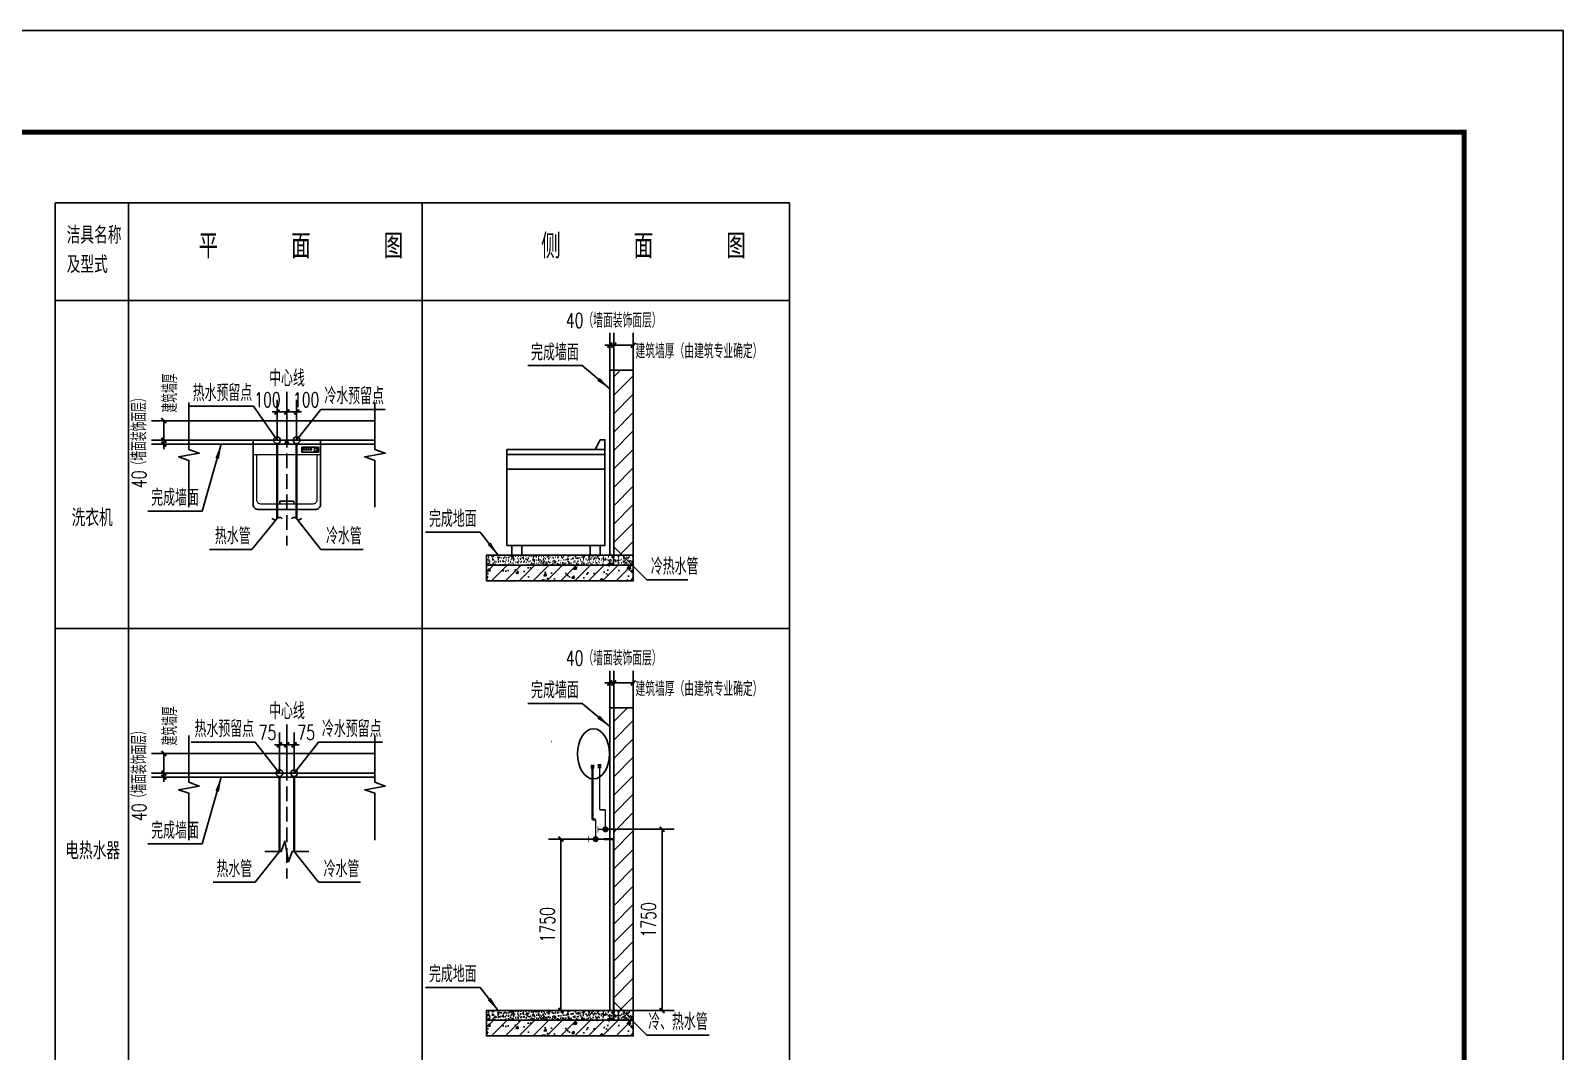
# Model space of a CAD drawing. Header units: millimetres. Extents: x 38494 to 103938, y -249777 to -227577.
# Drawn here: x 50560 to 69094, y -239922 to -227577 of the extents above; entities that cross this region are included whole.
import ezdxf

# ---------------------------------------------------------------- set-up
doc = ezdxf.new("R2010")
doc.units = ezdxf.units.MM
doc.header["$LTSCALE"] = 600
for name, pattern in [('CENTER2', [1.125, 0.75, -0.125, 0.125, -0.125]), ('CONTINOUS', [0]), ('DASH', [0.35, 0.25, -0.1])]:
    doc.linetypes.add(name, pattern=pattern)
for name, color, linetype in [('EQUIP_给水', 7, 'Continuous'), ('PIPE-热给水', 6, 'Continuous'), ('PIPE-给水', 3, 'Continuous'), ('TEXT', 7, 'Continuous'), ('TWT_DIM', 3, 'Continuous'), ('TWT_LEAD', 3, 'Continuous'), ('TWT_SYMB', 3, 'Continuous'), ('TWT_TEXT', 7, 'Continuous'), ('冷凝水', 4, 'Continuous'), ('散水', 150, 'Continuous'), ('详-保温', 8, 'Continuous')]:
    doc.layers.add(name, color=color, linetype=linetype)
doc.styles.add('_TCH_DIM', font='SIMPLEX', dxfattribs={"bigfont": 'GBCBIG'})
doc.styles.add('_TCH_DIM_T3', font='SIMPLEX', dxfattribs={"width": 0.705882, "bigfont": 'GBCBIG'})
doc.styles.add('_TWT_PIPEDN', font='SIMPLEX', dxfattribs={"width": 0.8, "height": 3.5, "bigfont": 'HZTXT'})
doc.styles.add('gbenor+gbcbig', font='gbenor.shx', dxfattribs={"bigfont": 'gbcbig.shx'})
doc.styles.add('HZ', font='txt', dxfattribs={"bigfont": 'hztxt'})
doc.dimstyles.new('_TWT_ARCH&&50', dxfattribs={"dimtxt": 148.75, "dimasz": 50, "dimexe": 125, "dimexo": 0, "dimgap": 63.125, "dimtad": 1, "dimdec": 0, "dimzin": 0, "dimdsep": 46, "dimtxsty": '_TCH_DIM_T3', "dimblk": 'ARCHTICK', "dimcen": 0.09, "dimclrt": 7, "dimazin": 2, "dimtfac": 1, "dimtdec": 0, "dimtix": 1, "dimtmove": 2, "dimatfit": 3, "dimfxl": 50, "dimtolj": 1, "dimtzin": 0, "dimarcsym": 0})

# ---------------------------------------------------------------- blocks, each defined once
blk = doc.blocks.new('A$C04315830')
at = {"linetype": 'CONTINOUS', "lineweight": 13, "ltscale": 0.5}
blk.add_line((-341, -145), (342, -145), dxfattribs=at)
at = {"linetype": 'CONTINOUS', "ltscale": 0.5}
blk.add_lwpolyline([(295, -706), (-295, -706, -0.414214), (-345, -656), (-345, 0), (345, 0), (345, -656, -0.414214)], format="xyb", close=True, dxfattribs=at)
at = {"linetype": 'CONTINOUS', "lineweight": 13, "ltscale": 0.5}
blk.add_lwpolyline([(307, -145), (307, -611, -0.414214), (267, -651), (-267, -651, -0.414214), (-307, -611), (-307, -145)], format="xyb", dxfattribs=at)
at = {"linetype": 'CONTINOUS'}
for points in [[(323, -72), (152, -72), (152, -120), (323, -120)], [(163, -86), (177, -86), (177, -99), (163, -99)], [(189, -86), (202, -86), (202, -99), (189, -99)], [(213, -86), (227, -86), (227, -99), (213, -99)], [(239, -86), (253, -86), (253, -99), (239, -99)], [(281, -110), (309, -110), (309, -80), (281, -80)]]:
    blk.add_lwpolyline(points, close=True, dxfattribs=at)
blk.add_lwpolyline([(-71, -651), (-71, -623), (0, -623), (71, -623), (71, -651)], dxfattribs=at)
blk.add_circle((0, -25), 16, dxfattribs=at)
blk = doc.blocks.new('$ATTACHMENT$00000125')
for points, const_width in [([(170, 0), (170, 400)], 30), ([(0, 0), (320, 0)], 30), ([(320, -65), (320, 65)], 15)]:
    blk.add_lwpolyline(points, dxfattribs=dict(const_width=const_width))
at = {"const_width": 62.5}
blk.add_lwpolyline([(139, 0, -1), (201, 0, -1)], format="xyb", close=True, dxfattribs=at)
at = {"style": 'HZ', "width": 0.7, "flags": 1}
for tag in ['UNIT', 'SPEC', 'WHAT']:
    blk.add_attdef(tag, (0, 0), '', height=0.001, dxfattribs=at)
blk = doc.blocks.new('$TwtSys$00000132')
at = {"elevation": 0}
blk.add_lwpolyline([(7, -101, -0.575183), (0, 0, 0.604745), (-11, 101, 16.924828)], format="xyb", dxfattribs=at)
blk = doc.blocks.new('_ArchTick')
at = {"color": 0, "linetype": 'ByBlock', "const_width": 0.4}
blk.add_lwpolyline([(-0.5, -0.5), (0.5, 0.5)], dxfattribs=at)
blk = doc.blocks.new('*D58')
at = {"layer": 'Defpoints', "color": 0, "transparency": 16777216}
for p in [(1013566, 445772), (1013822, 445772), (1013822, 445732)]:
    blk.add_point(p, dxfattribs=at)
at = {"layer": 'TWT_DIM', "color": 0, "lineweight": -2, "transparency": 16777216}
for p, q in [((1013566, 445772), (1013566, 445822)), ((1013822, 445772), (1013441, 445772)), ((1013822, 445732), (1013441, 445732)), ((1013566, 445732), (1013566, 445772)), ((1013566, 445732), (1013566, 445682))]:
    blk.add_line(p, q, dxfattribs=at)
at = {"layer": 'TWT_DIM', "color": 0, "lineweight": -2, "transparency": 16777216, "xscale": 50, "yscale": 50, "zscale": 50}
for p, rotation in [((1013566, 445772), 270), ((1013566, 445732), 90)]:
    blk.add_blockref('_ArchTick', p, dxfattribs=dict(at, rotation=rotation))
at = {"layer": 'TWT_DIM', "color": 7, "transparency": 16777216, "insert": (1013314, 445772), "char_height": 148.75, "attachment_point": 5, "rotation": 90, "style": '_TCH_DIM_T3'}
blk.add_mtext('\\A1;40（墙面装饰面层）', dxfattribs=at)
blk = doc.blocks.new('*D59')
at = {"layer": 'Defpoints', "color": 0, "transparency": 16777216}
for p in [(1013566, 445972), (1013822, 445972), (1013822, 445772)]:
    blk.add_point(p, dxfattribs=at)
at = {"layer": 'TWT_DIM', "color": 0, "lineweight": -2, "transparency": 16777216}
for p, q in [((1013822, 445972), (1013441, 445972)), ((1013566, 445772), (1013566, 445972)), ((1013822, 445772), (1013441, 445772))]:
    blk.add_line(p, q, dxfattribs=at)
at = {"layer": 'TWT_DIM', "color": 0, "lineweight": -2, "transparency": 16777216, "xscale": 50, "yscale": 50, "zscale": 50}
for p, rotation in [((1013566, 445972), 90), ((1013566, 445772), 270)]:
    blk.add_blockref('_ArchTick', p, dxfattribs=dict(at, rotation=rotation))
at = {"layer": 'TWT_DIM', "color": 7, "transparency": 16777216, "insert": (1013628, 446255), "char_height": 148.8, "attachment_point": 5, "rotation": 90, "style": '_TCH_DIM_T3'}
blk.add_mtext('\\A1;建筑墙厚', dxfattribs=at)
blk = doc.blocks.new('*D60')
at = {"layer": 'Defpoints', "color": 0, "transparency": 16777216}
for p in [(1014922, 446061), (1014822, 445772), (1014922, 445772)]:
    blk.add_point(p, dxfattribs=at)
at = {"layer": 'TWT_DIM', "color": 0, "lineweight": -2, "transparency": 16777216}
for p, q in [((1014822, 445772), (1014822, 446186)), ((1014922, 445772), (1014922, 446186)), ((1014822, 446061), (1014772, 446061)), ((1014822, 446061), (1014922, 446061)), ((1014922, 446061), (1014972, 446061))]:
    blk.add_line(p, q, dxfattribs=at)
at = {"layer": 'TWT_DIM', "color": 0, "lineweight": -2, "transparency": 16777216, "xscale": 50, "yscale": 50, "zscale": 50}
blk.add_blockref('_ArchTick', (1014822, 446061), dxfattribs=at)
at = {"layer": 'TWT_DIM', "color": 0, "lineweight": -2, "transparency": 16777216, "xscale": 50, "yscale": 50, "zscale": 50, "rotation": 180}
blk.add_blockref('_ArchTick', (1014922, 446061), dxfattribs=at)
at = {"layer": 'TWT_DIM', "color": 7, "transparency": 16777216, "insert": (1015019, 446186), "char_height": 148.8, "attachment_point": 5, "style": '_TCH_DIM_T3'}
blk.add_mtext('\\A1;100', dxfattribs=at)
blk = doc.blocks.new('*D61')
at = {"layer": 'Defpoints', "color": 0, "transparency": 16777216}
for p in [(1018160, 446743), (1018120, 446487), (1018160, 446487)]:
    blk.add_point(p, dxfattribs=at)
at = {"layer": 'TWT_DIM', "color": 0, "lineweight": -2, "transparency": 16777216}
for p, q in [((1018120, 446487), (1018120, 446868)), ((1018160, 446487), (1018160, 446868)), ((1018120, 446743), (1018070, 446743)), ((1018120, 446743), (1018160, 446743)), ((1018160, 446743), (1018210, 446743))]:
    blk.add_line(p, q, dxfattribs=at)
at = {"layer": 'TWT_DIM', "color": 0, "lineweight": -2, "transparency": 16777216, "xscale": 50, "yscale": 50, "zscale": 50}
blk.add_blockref('_ArchTick', (1018120, 446743), dxfattribs=at)
at = {"layer": 'TWT_DIM', "color": 0, "lineweight": -2, "transparency": 16777216, "xscale": 50, "yscale": 50, "zscale": 50, "rotation": 180}
blk.add_blockref('_ArchTick', (1018160, 446743), dxfattribs=at)
at = {"layer": 'TWT_DIM', "color": 7, "transparency": 16777216, "insert": (1018160, 446995), "char_height": 148.75, "attachment_point": 5, "style": '_TCH_DIM_T3'}
blk.add_mtext('\\A1;40（墙面装饰面层）', dxfattribs=at)
blk = doc.blocks.new('*D62')
at = {"layer": 'Defpoints', "color": 0, "transparency": 16777216}
for p in [(1018360, 446743), (1018160, 446487), (1018360, 446487)]:
    blk.add_point(p, dxfattribs=at)
at = {"layer": 'TWT_DIM', "color": 0, "lineweight": -2, "transparency": 16777216}
for p, q in [((1018160, 446487), (1018160, 446868)), ((1018360, 446487), (1018360, 446868)), ((1018160, 446743), (1018360, 446743))]:
    blk.add_line(p, q, dxfattribs=at)
at = {"layer": 'TWT_DIM', "color": 0, "lineweight": -2, "transparency": 16777216, "xscale": 50, "yscale": 50, "zscale": 50, "rotation": 180}
blk.add_blockref('_ArchTick', (1018160, 446743), dxfattribs=at)
at = {"layer": 'TWT_DIM', "color": 0, "lineweight": -2, "transparency": 16777216, "xscale": 50, "yscale": 50, "zscale": 50}
blk.add_blockref('_ArchTick', (1018360, 446743), dxfattribs=at)
at = {"layer": 'TWT_DIM', "color": 7, "transparency": 16777216, "insert": (1019031, 446681), "char_height": 148.75, "attachment_point": 5, "style": '_TCH_DIM_T3'}
blk.add_mtext('\\A1;建筑墙厚（由建筑专业确定）', dxfattribs=at)
blk = doc.blocks.new('*D64')
at = {"layer": 'Defpoints', "color": 0, "transparency": 16777216}
for p in [(1013566, 442372), (1013822, 442372), (1013822, 442332)]:
    blk.add_point(p, dxfattribs=at)
at = {"layer": 'TWT_DIM', "color": 0, "lineweight": -2, "transparency": 16777216}
for p, q in [((1013822, 442372), (1013441, 442372)), ((1013566, 442372), (1013566, 442422)), ((1013566, 442332), (1013566, 442372)), ((1013822, 442332), (1013441, 442332)), ((1013566, 442332), (1013566, 442282))]:
    blk.add_line(p, q, dxfattribs=at)
at = {"layer": 'TWT_DIM', "color": 0, "lineweight": -2, "transparency": 16777216, "xscale": 50, "yscale": 50, "zscale": 50}
for p, rotation in [((1013566, 442372), 270), ((1013566, 442332), 90)]:
    blk.add_blockref('_ArchTick', p, dxfattribs=dict(at, rotation=rotation))
at = {"layer": 'TWT_DIM', "color": 7, "transparency": 16777216, "insert": (1013314, 442372), "char_height": 148.75, "attachment_point": 5, "rotation": 90, "style": '_TCH_DIM_T3'}
blk.add_mtext('\\A1;40（墙面装饰面层）', dxfattribs=at)
blk = doc.blocks.new('*D65')
at = {"layer": 'Defpoints', "color": 0, "transparency": 16777216}
for p in [(1013566, 442572), (1013822, 442572), (1013822, 442372)]:
    blk.add_point(p, dxfattribs=at)
at = {"layer": 'TWT_DIM', "color": 0, "lineweight": -2, "transparency": 16777216}
for p, q in [((1013822, 442572), (1013441, 442572)), ((1013566, 442372), (1013566, 442572)), ((1013822, 442372), (1013441, 442372))]:
    blk.add_line(p, q, dxfattribs=at)
at = {"layer": 'TWT_DIM', "color": 0, "lineweight": -2, "transparency": 16777216, "xscale": 50, "yscale": 50, "zscale": 50}
for p, rotation in [((1013566, 442572), 90), ((1013566, 442372), 270)]:
    blk.add_blockref('_ArchTick', p, dxfattribs=dict(at, rotation=rotation))
at = {"layer": 'TWT_DIM', "color": 7, "transparency": 16777216, "insert": (1013628, 442855), "char_height": 148.8, "attachment_point": 5, "rotation": 90, "style": '_TCH_DIM_T3'}
blk.add_mtext('\\A1;建筑墙厚', dxfattribs=at)
blk = doc.blocks.new('*D66')
at = {"layer": 'Defpoints', "color": 0, "transparency": 16777216}
for p in [(1014897, 442661), (1014822, 442372), (1014897, 442372)]:
    blk.add_point(p, dxfattribs=at)
at = {"layer": 'TWT_DIM', "color": 0, "lineweight": -2, "transparency": 16777216}
for p, q in [((1014822, 442372), (1014822, 442786)), ((1014897, 442372), (1014897, 442786)), ((1014822, 442661), (1014772, 442661)), ((1014822, 442661), (1014897, 442661)), ((1014897, 442661), (1014947, 442661))]:
    blk.add_line(p, q, dxfattribs=at)
at = {"layer": 'TWT_DIM', "color": 0, "lineweight": -2, "transparency": 16777216, "xscale": 50, "yscale": 50, "zscale": 50}
blk.add_blockref('_ArchTick', (1014822, 442661), dxfattribs=at)
at = {"layer": 'TWT_DIM', "color": 0, "lineweight": -2, "transparency": 16777216, "xscale": 50, "yscale": 50, "zscale": 50, "rotation": 180}
blk.add_blockref('_ArchTick', (1014897, 442661), dxfattribs=at)
at = {"layer": 'TWT_DIM', "color": 7, "transparency": 16777216, "insert": (1015019, 442786), "char_height": 148.8, "attachment_point": 5, "style": '_TCH_DIM_T3'}
blk.add_mtext('\\A1;75', dxfattribs=at)
blk = doc.blocks.new('*D67')
at = {"layer": 'Defpoints', "color": 0, "transparency": 16777216}
for p in [(1014822, 442661), (1014747, 442372), (1014822, 442372)]:
    blk.add_point(p, dxfattribs=at)
at = {"layer": 'TWT_DIM', "color": 0, "lineweight": -2, "transparency": 16777216}
for p, q in [((1014747, 442372), (1014747, 442786)), ((1014822, 442372), (1014822, 442786)), ((1014747, 442661), (1014697, 442661)), ((1014747, 442661), (1014822, 442661)), ((1014822, 442661), (1014872, 442661))]:
    blk.add_line(p, q, dxfattribs=at)
at = {"layer": 'TWT_DIM', "color": 0, "lineweight": -2, "transparency": 16777216, "xscale": 50, "yscale": 50, "zscale": 50}
blk.add_blockref('_ArchTick', (1014747, 442661), dxfattribs=at)
at = {"layer": 'TWT_DIM', "color": 0, "lineweight": -2, "transparency": 16777216, "xscale": 50, "yscale": 50, "zscale": 50, "rotation": 180}
blk.add_blockref('_ArchTick', (1014822, 442661), dxfattribs=at)
at = {"layer": 'TWT_DIM', "color": 7, "transparency": 16777216, "insert": (1014624, 442786), "char_height": 148.8, "attachment_point": 5, "style": '_TCH_DIM_T3'}
blk.add_mtext('\\A1;75', dxfattribs=at)
blk = doc.blocks.new('*D68')
at = {"layer": 'Defpoints', "color": 0, "transparency": 16777216}
for p in [(1018160, 443293), (1018120, 443037), (1018160, 443037)]:
    blk.add_point(p, dxfattribs=at)
at = {"layer": 'TWT_DIM', "color": 0, "lineweight": -2, "transparency": 16777216}
for p, q in [((1018120, 443037), (1018120, 443418)), ((1018160, 443037), (1018160, 443418)), ((1018120, 443293), (1018070, 443293)), ((1018120, 443293), (1018160, 443293)), ((1018160, 443293), (1018210, 443293))]:
    blk.add_line(p, q, dxfattribs=at)
at = {"layer": 'TWT_DIM', "color": 0, "lineweight": -2, "transparency": 16777216, "xscale": 50, "yscale": 50, "zscale": 50}
blk.add_blockref('_ArchTick', (1018120, 443293), dxfattribs=at)
at = {"layer": 'TWT_DIM', "color": 0, "lineweight": -2, "transparency": 16777216, "xscale": 50, "yscale": 50, "zscale": 50, "rotation": 180}
blk.add_blockref('_ArchTick', (1018160, 443293), dxfattribs=at)
at = {"layer": 'TWT_DIM', "color": 7, "transparency": 16777216, "insert": (1018160, 443545), "char_height": 148.75, "attachment_point": 5, "style": '_TCH_DIM_T3'}
blk.add_mtext('\\A1;40（墙面装饰面层）', dxfattribs=at)
blk = doc.blocks.new('*D69')
at = {"layer": 'Defpoints', "color": 0, "transparency": 16777216}
for p in [(1018360, 443293), (1018160, 443037), (1018360, 443037)]:
    blk.add_point(p, dxfattribs=at)
at = {"layer": 'TWT_DIM', "color": 0, "lineweight": -2, "transparency": 16777216}
for p, q in [((1018160, 443037), (1018160, 443418)), ((1018360, 443037), (1018360, 443418)), ((1018160, 443293), (1018360, 443293))]:
    blk.add_line(p, q, dxfattribs=at)
at = {"layer": 'TWT_DIM', "color": 0, "lineweight": -2, "transparency": 16777216, "xscale": 50, "yscale": 50, "zscale": 50, "rotation": 180}
blk.add_blockref('_ArchTick', (1018160, 443293), dxfattribs=at)
at = {"layer": 'TWT_DIM', "color": 0, "lineweight": -2, "transparency": 16777216, "xscale": 50, "yscale": 50, "zscale": 50}
blk.add_blockref('_ArchTick', (1018360, 443293), dxfattribs=at)
at = {"layer": 'TWT_DIM', "color": 7, "transparency": 16777216, "insert": (1019031, 443231), "char_height": 148.75, "attachment_point": 5, "style": '_TCH_DIM_T3'}
blk.add_mtext('\\A1;建筑墙厚（由建筑专业确定）', dxfattribs=at)
blk = doc.blocks.new('*D70')
at = {"layer": 'Defpoints', "color": 0, "transparency": 16777216}
for p in [(1017620, 441698), (1017975, 441698), (1017975, 439947)]:
    blk.add_point(p, dxfattribs=at)
at = {"layer": 'TWT_DIM', "color": 0, "lineweight": -2, "transparency": 16777216}
for p, q in [((1017975, 441698), (1017495, 441698)), ((1017620, 439947), (1017620, 441698)), ((1017975, 439947), (1017495, 439947))]:
    blk.add_line(p, q, dxfattribs=at)
at = {"layer": 'TWT_DIM', "color": 0, "lineweight": -2, "transparency": 16777216, "xscale": 50, "yscale": 50, "zscale": 50}
for p, rotation in [((1017620, 441698), 90), ((1017620, 439947), 270)]:
    blk.add_blockref('_ArchTick', p, dxfattribs=dict(at, rotation=rotation))
at = {"layer": 'TWT_DIM', "color": 7, "transparency": 16777216, "insert": (1017483, 440823), "char_height": 148.8, "attachment_point": 5, "rotation": 90, "style": '_TCH_DIM_T3'}
blk.add_mtext('\\A1;1750', dxfattribs=at)
blk = doc.blocks.new('*D71')
at = {"layer": 'Defpoints', "color": 0, "transparency": 16777216}
for p in [(1018075, 441798), (1018654, 441798), (1018075, 439947)]:
    blk.add_point(p, dxfattribs=at)
at = {"layer": 'TWT_DIM', "color": 0, "lineweight": -2, "transparency": 16777216}
for p, q in [((1018075, 441798), (1018779, 441798)), ((1018654, 439947), (1018654, 441798)), ((1018075, 439947), (1018779, 439947))]:
    blk.add_line(p, q, dxfattribs=at)
at = {"layer": 'TWT_DIM', "color": 0, "lineweight": -2, "transparency": 16777216, "xscale": 50, "yscale": 50, "zscale": 50}
for p, rotation in [((1018654, 441798), 90), ((1018654, 439947), 270)]:
    blk.add_blockref('_ArchTick', p, dxfattribs=dict(at, rotation=rotation))
at = {"layer": 'TWT_DIM', "color": 7, "transparency": 16777216, "insert": (1018516, 440873), "char_height": 148.8, "attachment_point": 5, "rotation": 90, "style": '_TCH_DIM_T3'}
blk.add_mtext('\\A1;1750', dxfattribs=at)
blk = doc.blocks.new('*D27')
at = {"layer": 'Defpoints', "color": 0, "transparency": 16777216}
for p in [(1014722, 446061), (1014722, 445772), (1014822, 445772)]:
    blk.add_point(p, dxfattribs=at)
at = {"layer": 'TWT_DIM', "color": 0, "lineweight": -2, "transparency": 16777216}
for p, q in [((1014722, 445772), (1014722, 446186)), ((1014822, 445772), (1014822, 446186)), ((1014722, 446061), (1014672, 446061)), ((1014822, 446061), (1014722, 446061)), ((1014822, 446061), (1014872, 446061))]:
    blk.add_line(p, q, dxfattribs=at)
at = {"layer": 'TWT_DIM', "color": 0, "lineweight": -2, "transparency": 16777216, "xscale": 50, "yscale": 50, "zscale": 50}
blk.add_blockref('_ArchTick', (1014722, 446061), dxfattribs=at)
at = {"layer": 'TWT_DIM', "color": 0, "lineweight": -2, "transparency": 16777216, "xscale": 50, "yscale": 50, "zscale": 50, "rotation": 180}
blk.add_blockref('_ArchTick', (1014822, 446061), dxfattribs=at)
at = {"layer": 'TWT_DIM', "color": 7, "transparency": 16777216, "insert": (1014624, 446186), "char_height": 148.8, "attachment_point": 5, "style": '_TCH_DIM_T3'}
blk.add_mtext('\\A1;100', dxfattribs=at)
blk = doc.blocks.new('16#给排水专业全部施工图20170220-11111111')
for points in [[(1017953.7, 442456.3), (1017933.3, 442456.3), (1017933.3, 442437.8), (1017953.7, 442437.8)], [(1018026.5, 442464), (1018006.1, 442464), (1018006.1, 442445.5), (1018026.5, 442445.5)]]:
    blk.add_hatch(color=7).paths.add_polyline_path(points)
at = {"layer": 'PIPE-热给水', "linetype": 'CENTER2'}
for points in [[(1018160.3, 441147.6), (1018171.5, 441147.6), (1018171.5, 441158.9)], [(1018160.3, 441147.6), (1018160.3, 441158.9), (1018171.5, 441158.9)], [(1018160.3, 439863.4), (1018171.5, 439863.4), (1018171.5, 439852.2)], [(1018160.3, 439863.4), (1018160.3, 439852.2), (1018171.5, 439852.2)]]:
    blk.add_hatch(color=256, dxfattribs=at).paths.add_polyline_path(points)
at = {"layer": 'PIPE-给水', "linetype": 'ByBlock'}
for points in [[(1018160.3, 444513.4), (1018167.8, 444513.4), (1018167.8, 444505.9)], [(1018160.3, 444513.4), (1018160.3, 444505.9), (1018167.8, 444505.9)]]:
    blk.add_hatch(color=256, dxfattribs=at).paths.add_polyline_path(points)
at = {"layer": 'TEXT'}
h = blk.add_hatch(dxfattribs=at)
h.set_pattern_fill('普通砖', color=256, scale=100, style=0)
h.set_pattern_definition([(45, (404753.22, -83786.98), (-94.045202, 94.045202), [])])
h.paths.add_polyline_path([(1018160.3, 444597.4), (1018360.3, 444597.4), (1018360.3, 446487.4), (1018160.3, 446487.4)])
h = blk.add_hatch(dxfattribs=at)
h.set_pattern_fill('普通砖', color=256, scale=100, style=0)
h.set_pattern_definition([(45, (404753.22, -88436.98), (-94.045202, 94.045202), [])])
h.paths.add_polyline_path([(1018160.3, 439947.4), (1018360.3, 439947.4), (1018360.3, 443037.4), (1018160.3, 443037.4)])
at = {"layer": '详-保温'}
h = blk.add_hatch(dxfattribs=at)
h.set_pattern_fill('混凝土', color=256, scale=10, style=0)
h.set_pattern_definition([(50, (385847.81, -75477.23), (71.7260183, -6.2752135), [7.5, -82.5]), (355, (385847.81, -75477.23), (-13.8751334, 75.2192134), [6, -66]), (100.4514, (385853.79, -75477.75), (57.850938, 68.943954), [6.374019, -70.114211]), (46.1842, (385847.81, -75457.23), (106.724105, -16.551901), [11.25, -123.75]), (96.6356, (385856.7, -75458.61), (93.46627, 97.411787), [9.561029, -105.1713]), (351.1842, (385847.81, -75457.23), (93.466195, 97.41186), [9, -99]), (21, (385857.81, -75462.23), (59.690705, -40.261889), [7.5, -82.5]), (326, (385857.81, -75462.23), (24.331533, 72.5150045), [6, -66]), (71.4514, (385862.785, -75465.584), (84.022263, 32.2530497), [6.374019, -70.114211]), (37.5, (385847.81, -75477.23), (1.2159855, 33.2893854), [0, -65.2, 0, -67, 0, -66.25]), (7.5, (385847.81, -75477.23), (26.3069537, 39.4411712), [0, -38.2, 0, -63.7, 0, -25.25]), (327.5, (385825.51, -75477.23), (53.3822436, -2.2554872), [0, -25, 0, -78, 0, -103.5]), (317.5, (385815.51, -75477.23), (58.318617, 10.0104982), [0, -32.5, 0, -51.8, 0, -73.5])])
h.paths.add_polyline_path([(1016860.3, 444597.4), (1016860.3, 444497.4), (1017914.5, 444497.4), (1018360.3, 444497.4), (1018360.3, 444597.4)])
h = blk.add_hatch(dxfattribs=at)
h.set_pattern_fill('钢筋混凝土', color=256, scale=40, style=0)
h.set_pattern_definition([(45, (385847.81, -75477.23), (-70.710678, 70.710678), []), (50, (385847.8, -75477.23), (286.90407, -25.100854), [30, -330]), (355, (385847.8, -75477.23), (-55.50053, 300.87685), [24, -264]), (100.4514, (385871.72, -75479.32), (231.40375, 275.77582), [25.49608, -280.45684]), (46.1842, (385847.8, -75397.23), (426.89642, -66.2076), [45, -495]), (96.6356, (385883.4, -75402.75), (373.86508, 389.64715), [38.24412, -420.6852]), (351.1842, (385847.8, -75397.23), (373.86478, 389.64744), [36, -396]), (21, (385887.8, -75417.23), (238.76282, -161.047556), [30, -330]), (326, (385887.8, -75417.23), (97.32613, 290.06002), [24, -264]), (71.4514, (385907.7, -75430.65), (336.08905, 129.0122), [25.49608, -280.45684]), (37.5, (385847.81, -75477.23), (4.863942, 133.157542), [0, -260.8, 0, -268, 0, -265]), (7.5, (385847.81, -75477.23), (105.227815, 157.764685), [0, -152.8, 0, -254.8, 0, -101]), (327.5, (385758.61, -75477.23), (213.528974, -9.021949), [0, -100, 0, -312, 0, -414]), (317.5, (385718.61, -75477.23), (233.274468, 40.041993), [0, -130, 0, -207.2, 0, -294])])
h.paths.add_polyline_path([(1018360.3, 444337.4), (1018360.3, 444497.4), (1017914.5, 444497.4), (1016860.3, 444497.4), (1016860.3, 444337.4)])
h = blk.add_hatch(dxfattribs=at)
h.set_pattern_fill('混凝土', color=256, scale=10, style=0)
h.set_pattern_definition([(50, (385847.81, -80127.23), (71.7260183, -6.2752135), [7.5, -82.5]), (355, (385847.81, -80127.23), (-13.8751334, 75.2192134), [6, -66]), (100.4514, (385853.79, -80127.75), (57.850938, 68.943954), [6.374019, -70.114211]), (46.1842, (385847.81, -80107.23), (106.724105, -16.551901), [11.25, -123.75]), (96.6356, (385856.7, -80108.61), (93.46627, 97.411787), [9.561029, -105.1713]), (351.1842, (385847.81, -80107.23), (93.466195, 97.41186), [9, -99]), (21, (385857.81, -80112.23), (59.690705, -40.261889), [7.5, -82.5]), (326, (385857.81, -80112.23), (24.331533, 72.5150045), [6, -66]), (71.4514, (385862.785, -80115.584), (84.022263, 32.2530497), [6.374019, -70.114211]), (37.5, (385847.81, -80127.23), (1.2159855, 33.2893854), [0, -65.2, 0, -67, 0, -66.25]), (7.5, (385847.81, -80127.23), (26.3069537, 39.4411712), [0, -38.2, 0, -63.7, 0, -25.25]), (327.5, (385825.51, -80127.23), (53.3822436, -2.2554872), [0, -25, 0, -78, 0, -103.5]), (317.5, (385815.51, -80127.23), (58.318617, 10.0104982), [0, -32.5, 0, -51.8, 0, -73.5])])
h.paths.add_polyline_path([(1016860.3, 439947.4), (1016860.3, 439847.4), (1017914.5, 439847.4), (1018360.3, 439847.4), (1018360.3, 439947.4)])
h = blk.add_hatch(dxfattribs=at)
h.set_pattern_fill('钢筋混凝土', color=256, scale=40, style=0)
h.set_pattern_definition([(45, (385847.81, -80127.23), (-70.710678, 70.710678), []), (50, (385847.8, -80127.23), (286.90407, -25.100854), [30, -330]), (355, (385847.8, -80127.23), (-55.50053, 300.87685), [24, -264]), (100.4514, (385871.72, -80129.32), (231.40375, 275.77582), [25.49608, -280.45684]), (46.1842, (385847.8, -80047.23), (426.89642, -66.2076), [45, -495]), (96.6356, (385883.4, -80052.75), (373.86508, 389.64715), [38.24412, -420.6852]), (351.1842, (385847.8, -80047.23), (373.86478, 389.64744), [36, -396]), (21, (385887.8, -80067.23), (238.76282, -161.047556), [30, -330]), (326, (385887.8, -80067.23), (97.32613, 290.06002), [24, -264]), (71.4514, (385907.7, -80080.65), (336.08905, 129.0122), [25.49608, -280.45684]), (37.5, (385847.81, -80127.23), (4.863942, 133.157542), [0, -260.8, 0, -268, 0, -265]), (7.5, (385847.81, -80127.23), (105.227815, 157.764685), [0, -152.8, 0, -254.8, 0, -101]), (327.5, (385758.61, -80127.23), (213.528974, -9.021949), [0, -100, 0, -312, 0, -414]), (317.5, (385718.61, -80127.23), (233.274468, 40.041993), [0, -130, 0, -207.2, 0, -294])])
h.paths.add_polyline_path([(1018360.3, 439687.4), (1018360.3, 439847.4), (1017914.5, 439847.4), (1016860.3, 439847.4), (1016860.3, 439687.4)])
at = {"color": 5}
for p, q in [((1014722.2, 445771.9), (1014479.8, 446119.1)), ((1014464.3, 444656.7), (1014720.6, 444969.7, 0))]:
    blk.add_line(p, q, dxfattribs=at)
for p, q in [((1017524.8, 442695.5), (1017522.2, 442695.5)), ((1017933.3, 442456.3), (1017933.3, 442419.3)), ((1017933.3, 442437.8), (1017953.7, 442437.8)), ((1017933.3, 442437.8), (1017953.7, 442436.2)), ((1017953.7, 442436.2), (1017933.3, 442435.4)), ((1017933.3, 442435.4), (1017953.7, 442433.3)), ((1017953.7, 442433.3), (1017933.3, 442432.4)), ((1017933.3, 442432.4), (1017953.7, 442430.4)), ((1017953.7, 442430.4), (1017933.3, 442429.3)), ((1017933.3, 442429.3), (1017953.7, 442427.3)), ((1017953.7, 442427.3), (1017933.3, 442426.3)), ((1017933.3, 442426.3), (1017953.7, 442424.4)), ((1017953.7, 442424.4), (1017933.3, 442423.2)), ((1017933.3, 442423.2), (1017953.7, 442421.4)), ((1017953.7, 442421.4), (1017933.3, 442420.6)), ((1017933.3, 442420.6), (1017953.7, 442419.3)), ((1017933.3, 442419.3), (1017953.7, 442419.3)), ((1017953.7, 442456.3), (1017953.7, 442419.3)), ((1018006.1, 442464), (1018006.1, 442427)), ((1018006.1, 442445.5), (1018026.5, 442445.5)), ((1018006.1, 442445.5), (1018026.5, 442443.9)), ((1018026.5, 442443.9), (1018006.1, 442443.1)), ((1018006.1, 442443.1), (1018026.5, 442441)), ((1018026.5, 442441), (1018006.1, 442440.1)), ((1018006.1, 442440.1), (1018026.5, 442438.2)), ((1018026.5, 442438.2), (1018006.1, 442437)), ((1018006.1, 442437), (1018026.5, 442435)), ((1018026.5, 442435), (1018006.1, 442434)), ((1018006.1, 442434), (1018026.5, 442432.1)), ((1018026.5, 442432.1), (1018006.1, 442430.9)), ((1018006.1, 442430.9), (1018026.5, 442429.1)), ((1018026.5, 442429.1), (1018006.1, 442428.3)), ((1018006.1, 442428.3), (1018026.5, 442427)), ((1018006.1, 442427), (1018026.5, 442427)), ((1018026.5, 442464), (1018026.5, 442427))]:
    blk.add_line(p, q)
blk.add_ellipse((1017953.7, 442569.3), major_axis=(0, -256.2), ratio=0.6369416)
at = {"layer": 'PIPE-热给水', "linetype": 'CENTER2', "ltscale": 0.5, "const_width": 22.5}
for points in [[(1017943.5, 441897.6), (1017943.5, 442419.3)], [(1014746.8, 442337.6), (1014746.8, 441571.9)], [(1017975.3, 441897.6), (1017943.5, 441897.6)], [(1018060.3, 441697.6), (1018160.3, 441697.6)], [(1018160.3, 439863.4), (1018160.3, 441697.6)], [(1018114.7, 439863.4), (1018160.3, 439863.4)]]:
    blk.add_lwpolyline(points, dxfattribs=at)
at = {"layer": 'PIPE-热给水', "linetype": 'CENTER2'}
blk.add_circle((1014746.8, 442371.9), 34.3, dxfattribs=at)
at = {"layer": 'PIPE-给水', "linetype": 'ByBlock', "ltscale": 0.5}
for points, const_width in [([(1018160.3, 444513.4), (1018160.3, 445871.6)], 15), ([(1014921.5, 445737.6), (1014921.5, 444971.9)], 25), ([(1018114.7, 444513.4), (1018160.3, 444513.4)], 15), ([(1018016.3, 441997.6), (1018016.3, 442427)], 15), ([(1014896.5, 442337.6), (1014896.5, 441571.9)], 25), ([(1018016.3, 441997.6), (1018075.3, 441997.6)], 15), ([(1018160.3, 441172.4), (1018160.3, 441797.6)], 15)]:
    blk.add_lwpolyline(points, dxfattribs=dict(at, const_width=const_width))
at = {"layer": 'PIPE-给水', "color": 5, "linetype": 'ByBlock', "ltscale": 0.5, "const_width": 25}
blk.add_lwpolyline([(1014722.2, 445737.6), (1014722.2, 444971.9)], dxfattribs=at)
at = {"layer": 'PIPE-给水', "color": 5, "linetype": 'ByBlock'}
blk.add_circle((1014722.2, 445771.9), 34.3, dxfattribs=at)
at = {"layer": 'PIPE-给水', "linetype": 'ByBlock'}
for centre in [(1014921.5, 445771.9), (1014896.5, 442371.9)]:
    blk.add_circle(centre, 34.3, dxfattribs=at)
at = {"layer": 'TEXT', "linetype": 'DASH'}
for p, q in [((1014821.8, 446266.9), (1014821.8, 444696.9)), ((1014821.8, 442866.9), (1014821.8, 441296.9))]:
    blk.add_line(p, q, dxfattribs=at)
at = {"layer": 'TEXT'}
for p, q in [((1013821.8, 445971.9), (1015721.8, 445971.9)), ((1013821.8, 445971.9), (1013821.8, 445771.9)), ((1015721.8, 445971.9), (1015721.8, 445771.9)), ((1013821.8, 445771.9), (1015721.8, 445771.9)), ((1014151.8, 445731.9), (1013957.7, 445049.4)), ((1013957.7, 445049.4), (1013401.8, 445049.4)), ((1013821.8, 442571.9), (1015721.8, 442571.9)), ((1013821.8, 442571.9), (1013821.8, 442371.9)), ((1015721.8, 442571.9), (1015721.8, 442371.9)), ((1013821.8, 442371.9), (1015721.8, 442371.9)), ((1014151.8, 442331.9), (1013957.7, 441649.4)), ((1013957.7, 441649.4), (1013401.8, 441649.4))]:
    blk.add_line(p, q, dxfattribs=at)
at = {"layer": 'TEXT', "linetype": 'CONTINOUS', "ltscale": 0.5}
for p, q in [((1017070.3, 445627.4), (1018070.3, 445627.4)), ((1017070.3, 445477.4), (1018070.3, 445477.4))]:
    blk.add_line(p, q, dxfattribs=at)
at = {"layer": 'TEXT'}
for points in [[(1018120.3, 446487.4), (1018160.3, 446487.4), (1018160.3, 444597.4), (1018120.3, 444597.4)], [(1018160.3, 444597.4), (1018360.3, 444597.4), (1018360.3, 446487.4), (1018160.3, 446487.4)], [(1015721.8, 445771.9), (1015721.8, 445731.9), (1013821.8, 445731.9), (1013821.8, 445771.9)], [(1018120.3, 443037.4), (1018160.3, 443037.4), (1018160.3, 439947.4), (1018120.3, 439947.4)], [(1018160.3, 439947.4), (1018360.3, 439947.4), (1018360.3, 443037.4), (1018160.3, 443037.4)], [(1015721.8, 442371.9), (1015721.8, 442331.9), (1013821.8, 442331.9), (1013821.8, 442371.9)]]:
    blk.add_lwpolyline(points, close=True, dxfattribs=at)
for points in [[(1013821.8, 446156.9), (1013821.8, 445678.2), (1013926.8, 445640), (1013716.8, 445602.9), (1013821.8, 445565.7), (1013821.8, 445086.9)], [(1015721.8, 446156.9), (1015721.8, 445678.2), (1015826.8, 445640), (1015616.8, 445602.9), (1015721.8, 445565.7), (1015721.8, 445086.9)], [(1017914.5, 444497.4), (1016860.3, 444497.4), (1016860.3, 444597.4), (1018360.3, 444597.4), (1018360.3, 444497.4), (1017914.5, 444497.4)], [(1018360.3, 444497.4), (1018360.3, 444337.4), (1016860.3, 444337.4), (1016860.3, 444497.4)], [(1013821.8, 442756.9), (1013821.8, 442278.2), (1013926.8, 442240), (1013716.8, 442202.9), (1013821.8, 442165.7), (1013821.8, 441686.9)], [(1015721.8, 442756.9), (1015721.8, 442278.2), (1015826.8, 442240), (1015616.8, 442202.9), (1015721.8, 442165.7), (1015721.8, 441686.9)], [(1017914.5, 439847.4), (1016860.3, 439847.4), (1016860.3, 439947.4), (1018360.3, 439947.4), (1018360.3, 439847.4), (1017914.5, 439847.4)], [(1018360.3, 439847.4), (1018360.3, 439687.4), (1016860.3, 439687.4), (1016860.3, 439847.4)]]:
    blk.add_lwpolyline(points, dxfattribs=at)
for points in [[(1014151.8, 445731.9, 0, 40, 0), (1014110.8, 445587.6, 0, 0, 0)], [(1014151.8, 442331.9, 0, 40, 0), (1014110.8, 442187.6, 0, 0, 0)]]:
    blk.add_lwpolyline(points, format="xyseb", dxfattribs=at)
at = {"layer": 'TEXT', "linetype": 'CONTINOUS', "ltscale": 0.5}
blk.add_lwpolyline([(1017070.3, 445677.4), (1017070.3, 444697.4), (1018070.3, 444697.4), (1018070.3, 445677.4)], close=True, dxfattribs=at)
at = {"layer": 'TEXT', "linetype": 'CONTINOUS'}
for points in [[(1018020.3, 445777.4), (1018070.3, 445777.4), (1018070.3, 445677.4), (1017970.3, 445677.4)], [(1017120.3, 444697.4), (1017220.3, 444697.4), (1017220.3, 444597.4), (1017120.3, 444597.4)], [(1018020.3, 444697.4), (1017920.3, 444697.4), (1017920.3, 444597.4), (1018020.3, 444597.4)]]:
    blk.add_lwpolyline(points, close=True, dxfattribs=at)
at = {"layer": 'TWT_LEAD', "color": 7}
for p, q in [((1017837.8, 446534.1), (1017281.9, 446534.1)), ((1018120.3, 446297.9), (1017837.8, 446534.1)), ((1014921.5, 445771.9), (1015168.6, 446087.2)), ((1014921.5, 445771.9), (1015168.6, 446087.2)), ((1015168.6, 446087.2), (1015825.1, 446087.2)), ((1014921.5, 444971.9), (1015168.6, 444656.7)), ((1014921.5, 444971.9), (1015168.6, 444656.7)), ((1016795, 444833.5), (1016239, 444833.5)), ((1016981.2, 444597.4), (1016795, 444833.5)), ((1015168.6, 444656.7), (1015599.9, 444656.7)), ((1018160.3, 444684.4), (1018498.6, 444346)), ((1018498.6, 444346), (1018917, 444346)), ((1017837.8, 443084.1), (1017281.9, 443084.1)), ((1018120.3, 442847.9), (1017837.8, 443084.1)), ((1014499.4, 442687.2), (1013844.1, 442687.2)), ((1014746.5, 442371.9), (1014499.4, 442687.2)), ((1014746.5, 442371.9), (1014499.4, 442687.2)), ((1014896.5, 442371.9), (1015143.6, 442687.2)), ((1014896.5, 442371.9), (1015143.6, 442687.2)), ((1015143.6, 442687.2), (1015800.1, 442687.2)), ((1014746.5, 441571.9), (1014499.4, 441256.7)), ((1014746.5, 441571.9), (1014499.4, 441256.7)), ((1014896.5, 441571.9), (1015143.6, 441256.7)), ((1014896.5, 441571.9), (1015143.6, 441256.7)), ((1014499.4, 441256.7), (1014068.2, 441256.7)), ((1015143.6, 441256.7), (1015574.9, 441256.7)), ((1016795, 440183.5), (1016239, 440183.5)), ((1016981.2, 439947.4), (1016795, 440183.5)), ((1018160.3, 440034.4), (1018498.6, 439696)), ((1018498.6, 439696), (1019136.1, 439696))]:
    blk.add_line(p, q, dxfattribs=at)
at = {"layer": 'TWT_LEAD', "color": 5}
for p, q in [((1013823.3, 446119.1), (1014479.8, 446119.1)), ((1014033.1, 444656.7), (1014464.3, 444656.7))]:
    blk.add_line(p, q, dxfattribs=at)
at = {"layer": 'TWT_LEAD', "color": 7}
for points in [[(1018120.3, 446297.9, 0, 40, 0), (1018005.2, 446394.1, 0, 0, 0)], [(1016981.2, 444597.4, 0, 40, 0), (1016888.3, 444715.2, 0, 0, 0)], [(1018120.3, 442847.9, 0, 40, 0), (1018005.2, 442944.1, 0, 0, 0)], [(1016981.2, 439947.4, 0, 40, 0), (1016888.3, 440065.2, 0, 0, 0)]]:
    blk.add_lwpolyline(points, format="xyseb", dxfattribs=at)
at = {"layer": 'TWT_SYMB'}
blk.add_lwpolyline([(1015046.5, 441571.9), (1014877.8, 441571.9), (1014839.6, 441466.9), (1014802.5, 441676.9), (1014765.3, 441571.9), (1014596.5, 441571.9)], dxfattribs=at)
at = {"layer": 'TWT_TEXT'}
for p, q in [((1012454, 448198.7), (1012454, 433900.1)), ((1019954, 448198.7), (1012454, 448198.7)), ((1013204, 434350.1), (1013204, 448198.7)), ((1016204, 448198.7), (1016204, 434350.1)), ((1019954, 448198.7), (1019954, 433900.1)), ((1012454, 447198.7), (1019954, 447198.7)), ((1019954, 443850.1), (1012454, 443850.1))]:
    blk.add_line(p, q, dxfattribs=at)
at = {"layer": 'EQUIP_给水', "yscale": 0.4999999999999999, "zscale": 0.4999999999999999}
for p, xscale, rotation in [((1014722.2, 444971.9), -0.4999999999999999, 90), ((1014921.5, 444971.9), 0.4999999999999999, 270)]:
    blk.add_blockref('$TwtSys$00000132', p, dxfattribs=dict(at, xscale=xscale, rotation=rotation))
at = {"layer": 'EQUIP_给水'}
for name, p, xscale, yscale, zscale in [('$TwtSys$00000132', (1018114.7, 444513.6), 0.2999999998137353, 0.2999999998137353, 0.2999999998137353), ('$ATTACHMENT$00000125', (1018060.3, 441697.6), -0.4999999999999999, 0.4999999999999999, 0.4999999999999999), ('$ATTACHMENT$00000125', (1018160.3, 441797.6), -0.4999999999999999, 0.4999999999999999, 0.4999999999999999), ('$TwtSys$00000132', (1018114.7, 439863.6), 0.2999999998137353, 0.2999999998137353, 0.2999999998137353)]:
    blk.add_blockref(name, p, dxfattribs=dict(at, xscale=xscale, yscale=yscale, zscale=zscale))
at = {"layer": 'TEXT'}
blk.add_blockref('A$C04315830', (1014821.8, 445771.9), dxfattribs=at)
at = {"layer": 'TEXT', "style": 'gbenor+gbcbig'}
for p in [(1014640.8, 446321.9), (1014640.8, 442921.9)]:
    blk.add_text('中心线', height=168.79, dxfattribs=at).set_placement(p)
at = {"layer": 'TEXT', "color": 7, "style": '_TCH_DIM'}
for p in [(1013436.8, 445101.9), (1013436.8, 441701.9)]:
    blk.add_text('完成墙面', height=168.79, dxfattribs=at).set_placement(p)
at = {"layer": 'TWT_LEAD', "color": 7, "style": '_TCH_DIM'}
for s, p in [('完成墙面', (1017316.9, 446586.6)), ('冷水预留点', (1015205.6, 446139.7)), ('完成地面', (1016274, 444886)), ('冷水管', (1015222.3, 444709.2)), ('冷热水管', (1018539.4, 444398.5)), ('完成墙面', (1017316.9, 443136.6)), ('热水预留点', (1013879.1, 442739.7)), ('冷水预留点', (1015180.6, 442739.7)), ('热水管', (1014103.2, 441309.2)), ('冷水管', (1015197.3, 441309.2)), ('完成地面', (1016274, 440236)), ('冷、热水管', (1018512.8, 439748.5))]:
    blk.add_text(s, height=168.79, dxfattribs=at).set_placement(p)
at = {"layer": 'TWT_LEAD', "color": 5, "style": '_TCH_DIM'}
for s, p in [('热水预留点', (1013860.2, 446171.6)), ('热水管', (1014086.7, 444709.2))]:
    blk.add_text(s, height=168.79, dxfattribs=at).set_placement(p)
at = {"layer": 'TWT_TEXT', "style": '_TWT_PIPEDN', "width": 0.8}
for s, height, p in [('洁具名称', 175, (1012573.4, 447779.6)), ('平     面     图', 250, (1013920, 447629.6)), ('侧     面     图', 250, (1017418.6, 447629.6)), ('及型式', 175, (1012573.4, 447479.6)), ('洗衣机', 175, (1012623.4, 444892.4)), ('电热水器', 175, (1012558.8, 441492.4))]:
    blk.add_text(s, height=height, dxfattribs=at).set_placement(p)
at = {"layer": 'TWT_DIM', "color": 7}
for base, p1, p2, angle, text, picture, middle in [((1018160.3, 446743.2), (1018120.3, 446487.4), (1018160.3, 446487.4), 0, '40（墙面装饰面层）', '*D61', (1018160.3, 446995.1)), ((1018360.3, 446743.2), (1018160.3, 446487.4), (1018360.3, 446487.4), 0, '建筑墙厚（由建筑专业确定）', '*D62', (1019030.8, 446681.1)), ((1013566, 445771.9), (1013821.8, 445731.9), (1013821.8, 445771.9), 90, '40（墙面装饰面层）', '*D58', (1013314.2, 445771.9)), ((1013566, 445971.9), (1013821.8, 445771.9), (1013821.8, 445971.9), 90, '建筑墙厚', '*D59', (1013628.2, 446254.7)), ((1018160.3, 443293.2), (1018120.3, 443037.4), (1018160.3, 443037.4), 0, '40（墙面装饰面层）', '*D68', (1018160.3, 443545.1)), ((1018360.3, 443293.2), (1018160.3, 443037.4), (1018360.3, 443037.4), 0, '建筑墙厚（由建筑专业确定）', '*D69', (1019030.8, 443231.1)), ((1013566, 442371.9), (1013821.8, 442331.9), (1013821.8, 442371.9), 90, '40（墙面装饰面层）', '*D64', (1013314.2, 442371.9)), ((1013566, 442571.9), (1013821.8, 442371.9), (1013821.8, 442571.9), 90, '建筑墙厚', '*D65', (1013628.2, 442854.7))]:
    dim = blk.add_linear_dim(base=base, p1=p1, p2=p2, angle=angle, text=text, dimstyle='_TWT_ARCH&&50', dxfattribs=at)
    dim.commit()
    dim.dimension.update_dxf_attribs({"geometry": picture, "text_midpoint": middle, "dimtype": 129})
for base, p1, p2, angle, picture, middle in [((1014722.2, 446061.4), (1014822.2, 445771.9), (1014722.2, 445771.9), 180, '*D27', (1014624.3, 446186.4)), ((1014921.5, 446061.4), (1014821.5, 445771.9), (1014921.5, 445771.9), 0, '*D60', (1015019.4, 446186.4)), ((1014821.5, 442661.4), (1014746.5, 442371.9), (1014821.5, 442371.9), 0, '*D67', (1014623.7, 442786.4)), ((1014896.5, 442661.4), (1014821.5, 442371.9), (1014896.5, 442371.9), 0, '*D66', (1015019.4, 442786.4))]:
    dim = blk.add_linear_dim(base=base, p1=p1, p2=p2, angle=angle, dimstyle='_TWT_ARCH&&50', dxfattribs=at)
    dim.commit()
    dim.dimension.update_dxf_attribs({"geometry": picture, "text_midpoint": middle, "dimtype": 129})
for p1, p2, distance, picture, middle in [((1018075.3, 439947.4), (1018075.3, 441797.6), -578.4, '*D71', (1018516.2, 440872.5)), ((1017975.3, 439947.4), (1017975.3, 441697.6), 355.2, '*D70', (1017482.6, 440822.5))]:
    dim = blk.add_aligned_dim(p1=p1, p2=p2, distance=distance, text='1750', dimstyle='_TWT_ARCH&&50', dxfattribs=at)
    dim.commit()
    dim.dimension.update_dxf_attribs({"geometry": picture, "text_midpoint": middle})

msp = doc.modelspace()

# ---------------------------------------------------------------- linework, layer by layer
at = {"const_width": 60}
msp.add_lwpolyline([(39694, -228804), (67894, -228804), (67894, -248577), (39694, -248577), (39694, -228804)], dxfattribs=at)
at = {"layer": '散水'}
msp.add_lwpolyline([(38494, -227577), (69094, -227577), (69094, -249777), (38494, -249777)], close=True, dxfattribs=at)

# ---------------------------------------------------------------- block references
at = {"layer": '冷凝水', "xscale": 1.184032499918249, "yscale": 1.184032499918249, "zscale": 1.184032499918249}
msp.add_blockref('16#给排水专业全部施工图20170220-11111111', (-1147924, -760340), dxfattribs=at)

doc.saveas('drawing.dxf')
